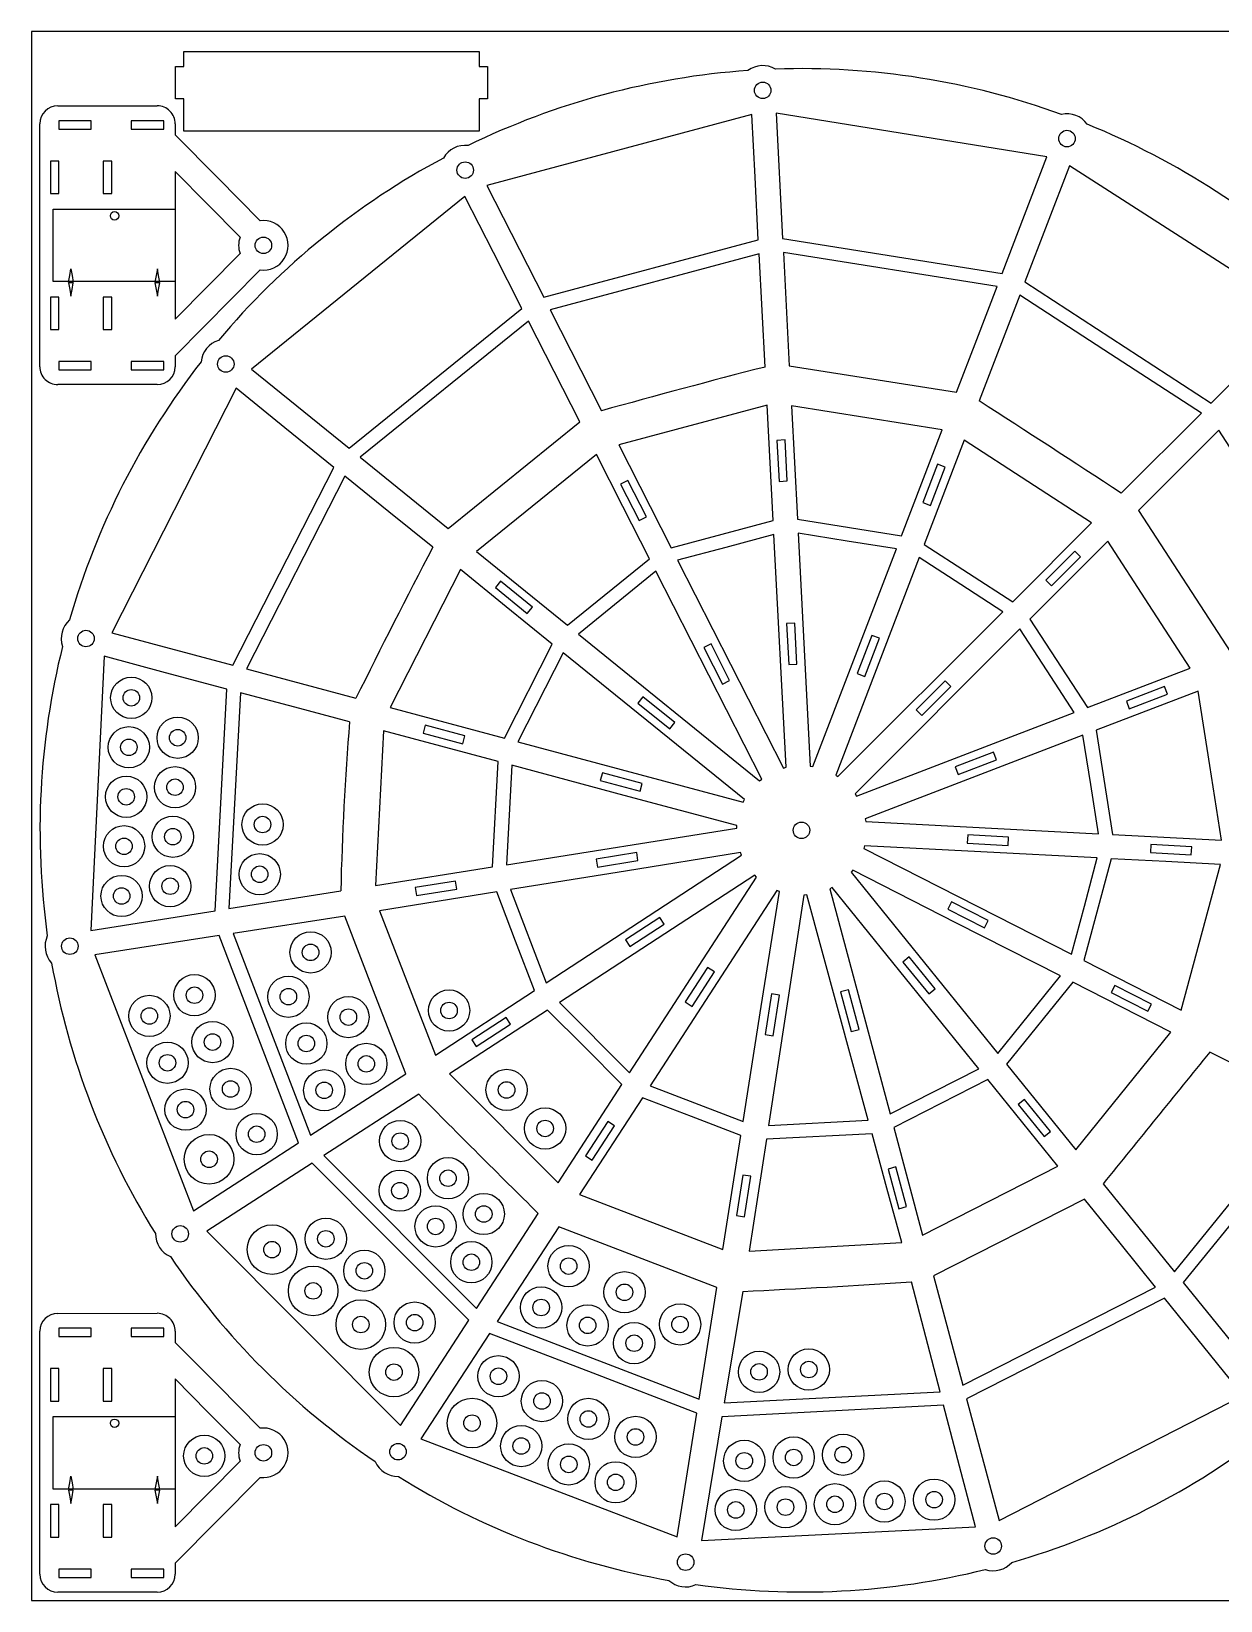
# Model space of a CAD drawing. Extents: x 0 to 1420, y 0 to 1140.
# Drawn here: x 0 to 864, y 0 to 1140 of the extents above; entities that cross this region are included whole.
import ezdxf

# ---------------------------------------------------------------- set-up
doc = ezdxf.new("R2010")
doc.units = 0
doc.header["$MEASUREMENT"] = 0
doc.layers.add('DEFAULT', color=1, linetype='Continuous')

msp = doc.modelspace()

# ---------------------------------------------------------------- linework, layer by layer
at = {"color": 5}
msp.add_lwpolyline([(0, 0), (1420, 0), (1420, 1140), (0, 1140)], close=True, dxfattribs=at)
at = {"layer": 'DEFAULT'}
for p, q in [((110.6758, 1125.413), (325.2827, 1125.413)), ((110.6758, 1114.47), (110.6758, 1125.413)), ((325.2827, 1125.413), (325.2827, 1114.47)), ((104.6758, 1090.937), (104.6758, 1114.47)), ((104.6758, 1114.47), (110.6758, 1114.47)), ((325.2827, 1114.47), (331.3459, 1114.47)), ((331.3459, 1114.47), (331.3459, 1090.937)), ((19.1941, 1085.85), (91.4703, 1085.881)), ((110.6758, 1090.937), (104.6758, 1090.937)), ((110.6758, 1067.622), (110.6758, 1090.937)), ((331.3459, 1090.937), (325.2827, 1090.937)), ((325.2827, 1090.937), (325.2827, 1067.622)), ((6.1777, 896.3745), (6.1777, 1072.859)), ((43.4595, 1075.119), (19.9122, 1075.119)), ((19.9122, 1075.119), (19.9122, 1068.99)), ((43.4595, 1068.99), (43.4595, 1075.119)), ((96.133, 1075.119), (72.5857, 1075.119)), ((72.5857, 1075.119), (72.5857, 1068.99)), ((96.133, 1068.99), (96.133, 1075.119)), ((104.498, 1072.829), (104.498, 1064.789)), ((523.4276, 1079.647), (330.876, 1028.096)), ((525.8289, 1034.076), (523.4276, 1079.647)), ((737.9294, 1048.76), (541.1472, 1080.547)), ((541.1472, 1080.547), (545.9117, 989.5546)), ((19.9122, 1068.99), (43.4595, 1068.99)), ((72.5857, 1068.99), (96.133, 1068.99)), ((104.498, 1064.789), (135.3708, 1033.599)), ((325.2827, 1067.622), (110.6758, 1067.622)), ((20.0199, 1045.714), (13.8911, 1045.714)), ((13.8911, 1045.714), (13.8911, 1022.166)), ((20.0199, 1022.166), (20.0199, 1045.714)), ((58.4095, 1045.714), (52.2802, 1045.714)), ((52.2802, 1045.714), (52.2802, 1022.166)), ((58.4095, 1022.166), (58.4095, 1045.714)), ((128.051, 1014.411), (104.4665, 1038.244)), ((104.4665, 1038.244), (104.4665, 930.8958)), ((721.6909, 1006.466), (737.9294, 1048.76)), ((754.3972, 1042.447), (721.9662, 957.9542)), ((838.1974, 988.4937), (754.3972, 1042.447)), ((135.3708, 1033.598), (166.2437, 1002.408)), ((330.876, 1028.096), (372.2507, 946.8251)), ((528.2302, 988.5038), (525.8288, 1034.075)), ((13.8911, 1022.166), (20.0199, 1022.166)), ((52.2802, 1022.166), (58.4095, 1022.166)), ((314.9928, 1020.015), (159.9539, 894.7291)), ((335.74, 979.3389), (314.9928, 1020.015)), ((151.6354, 990.5789), (128.051, 1014.411)), ((705.4523, 964.1722), (721.6909, 1006.466)), ((372.2507, 946.8251), (528.2302, 988.5038)), ((545.9117, 989.5546), (705.4523, 964.1722)), ((921.9976, 934.5405), (838.1974, 988.4937)), ((104.4665, 930.8958), (151.6315, 978.5585)), ((356.4872, 938.6626), (335.74, 979.3389)), ((528.768, 978.2966), (376.8892, 937.7137)), ((530.9317, 937.2352), (528.768, 978.2966)), ((701.7885, 954.6293), (546.4464, 979.3436)), ((546.4464, 979.3436), (550.7528, 897.0984)), ((166.2463, 966.7178), (104.498, 904.3219)), ((721.9662, 957.9542), (857.369, 869.8889)), ((20.0199, 946.8867), (13.8911, 946.8867)), ((13.8911, 946.8867), (13.8911, 923.3391)), ((20.0199, 923.3391), (20.0199, 946.8867)), ((58.4095, 946.8867), (52.2802, 946.8867)), ((52.2802, 946.8867), (52.2802, 923.3391)), ((58.4095, 923.3391), (58.4095, 946.8867)), ((687.046, 916.2321), (701.7885, 954.6293)), ((718.3021, 948.4083), (688.7849, 871.507)), ((784.2224, 905.5341), (718.3021, 948.4083)), ((230.9662, 837.1618), (356.4872, 938.6626)), ((376.8892, 937.7137), (414.2429, 864.3417)), ((533.0954, 896.1739), (530.9317, 937.2352)), ((361.1312, 929.5573), (238.908, 830.7233)), ((379.8096, 892.9371), (361.1312, 929.5573)), ((857.369, 869.8889), (921.9976, 934.5405)), ((13.8911, 923.3391), (20.0199, 923.3391)), ((52.2802, 923.3391), (58.4095, 923.3391)), ((672.3036, 877.8348), (687.046, 916.2321)), ((104.498, 904.3219), (104.498, 896.3743)), ((850.1426, 862.66), (784.2224, 905.5341)), ((43.4595, 900.1359), (19.9122, 900.1359)), ((19.9122, 900.1359), (19.9122, 894.0069)), ((19.9122, 894.0069), (43.4595, 894.0069)), ((43.4595, 894.0069), (43.4595, 900.1359)), ((96.133, 900.1359), (72.5857, 900.1359)), ((72.5857, 900.1359), (72.5857, 894.0069)), ((72.5857, 894.0069), (96.133, 894.0069)), ((96.133, 894.0069), (96.133, 900.1359)), ((159.9539, 894.7291), (230.9662, 837.1618)), ((398.488, 856.317), (379.8096, 892.9371)), ((550.7528, 897.0984), (672.3036, 877.8348)), ((91.4759, 883.3524), (19.1997, 883.3524)), ((148.7101, 880.8376), (58.477, 703.0972)), ((184.2857, 852.052), (148.7101, 880.8376)), ((534.5699, 868.4299), (426.8553, 839.5676)), ((536.7637, 826.5693), (534.5699, 868.4299)), ((607.0565, 859.2458), (552.2806, 867.9213)), ((552.2806, 867.9213), (556.592, 785.6512)), ((302.8241, 778.9088), (398.488, 856.317)), ((661.8325, 850.5705), (607.0565, 859.2459)), ((791.9871, 804.4836), (850.1426, 862.66)), ((219.8612, 823.2665), (184.2857, 852.052)), ((632.3024, 773.6422), (661.8325, 850.5705)), ((862.7403, 850.2186), (804.4834, 791.9872)), ((905.5196, 784.244), (862.7403, 850.2186)), ((410.5527, 832.6633), (323.4867, 762.1583)), ((429.8667, 794.7576), (410.5527, 832.6633)), ((426.8553, 839.5676), (464.9078, 764.8852)), ((547.6788, 843.1609), (541.7995, 842.8519)), ((541.7995, 842.8519), (543.3593, 813.0953)), ((549.2374, 813.4026), (547.6788, 843.1609)), ((677.8279, 842.9608), (648.796, 767.3304)), ((724.1005, 812.9113), (677.8279, 842.9608)), ((146.4739, 679.4824), (219.8612, 823.2665)), ((238.908, 830.7233), (302.8241, 778.9088)), ((538.9576, 784.7087), (536.7637, 826.5693)), ((658.5149, 825.5217), (647.8367, 797.7047)), ((653.3328, 795.5952), (664.011, 823.4135)), ((664.011, 823.4135), (658.5149, 825.5217)), ((227.807, 816.8372), (156.3485, 676.8323)), ((259.7124, 791.0214), (227.807, 816.8372)), ((433.3661, 813.7928), (428.1213, 811.1213)), ((428.1213, 811.1213), (441.6485, 784.5709)), ((446.8947, 787.243), (433.3661, 813.7929)), ((543.3593, 813.0953), (549.2374, 813.4026)), ((770.3731, 782.8618), (724.1005, 812.9113)), ((291.6177, 765.2056), (259.7124, 791.0215)), ((449.1806, 756.8519), (429.8667, 794.7577)), ((441.6485, 784.5709), (446.8947, 787.243)), ((647.8367, 797.7047), (653.3328, 795.5952)), ((804.4834, 791.9872), (871.5067, 688.7843)), ((464.9078, 764.8852), (538.9576, 784.7087)), ((556.592, 785.6512), (632.3024, 773.6422)), ((592.8829, 769.7698), (557.1271, 775.4413)), ((557.1271, 775.4413), (565.9917, 606.2895)), ((713.0765, 725.5654), (770.3731, 782.8618)), ((504.521, 765.1378), (469.5494, 755.7757)), ((539.4926, 774.4999), (504.521, 765.1378)), ((548.3567, 605.3649), (539.4926, 774.4999)), ((567.9428, 605.9805), (628.6388, 764.0983)), ((628.6388, 764.0983), (592.8829, 769.7698)), ((648.796, 767.3304), (713.0765, 725.5654)), ((782.1025, 769.6161), (725.5768, 713.0903)), ((812.0308, 723.5306), (782.1025, 769.6161)), ((323.4867, 762.1583), (389.5963, 708.6238)), ((389.5963, 708.6238), (449.1806, 756.8519)), ((469.5494, 755.7757), (546.4479, 604.8535)), ((645.1321, 757.7852), (584.4303, 599.6517)), ((675.4899, 738.0608), (645.1321, 757.7852)), ((758.1862, 762.3586), (737.1163, 741.2891)), ((741.2798, 737.1255), (762.3494, 758.1951)), ((762.3494, 758.1951), (758.1861, 762.3586)), ((311.7137, 748.9678), (260.6919, 648.8307)), ((345.1049, 721.928), (311.7137, 748.9678)), ((453.8218, 747.7435), (397.5419, 702.1901)), ((492.2681, 672.2885), (453.8218, 747.7435)), ((737.1163, 741.2891), (741.2798, 737.1255)), ((340.8944, 740.48), (337.1898, 735.906)), ((337.1898, 735.906), (360.347, 717.1529)), ((364.0504, 721.7287), (340.8944, 740.48)), ((705.8478, 718.3364), (675.4899, 738.0609)), ((378.4963, 694.8882), (345.105, 721.9279)), ((360.347, 717.1529), (364.0504, 721.7287)), ((586.0869, 598.5759), (705.8478, 718.3364)), ((841.959, 677.4449), (812.0308, 723.5305)), ((554.6602, 710.122), (548.7831, 709.8119)), ((548.7831, 709.8119), (550.3427, 680.0567)), ((556.22, 680.3646), (554.6602, 710.122)), ((725.5768, 713.0903), (767.3126, 648.791)), ((58.477, 703.0972), (146.4739, 679.4824)), ((397.5419, 702.1901), (529.1779, 595.5932)), ((718.3475, 705.8608), (598.575, 586.0881)), ((610.8029, 701.23), (600.1258, 673.4125)), ((605.6208, 671.3034), (616.298, 699.1194)), ((616.298, 699.1194), (610.8029, 701.23)), ((738.058, 675.494), (718.3475, 705.8608)), ((52.8681, 686.0059), (43.1399, 486.9104)), ((97.4265, 674.1077), (52.8681, 686.0059)), ((343.6792, 626.5944), (378.4963, 694.8882)), ((386.4409, 688.4548), (353.5547, 623.9484)), ((452.2524, 635.1618), (386.4409, 688.4548)), ((493.8527, 695.0925), (488.6081, 692.4225)), ((488.6081, 692.4225), (502.1477, 665.8499)), ((507.3915, 668.522), (493.8528, 695.0926)), ((141.9849, 662.2095), (97.4265, 674.1077)), ((156.3485, 676.8323), (235.8271, 655.5035)), ((550.3427, 680.0567), (556.22, 680.3646)), ((600.1258, 673.4125), (605.6208, 671.3034)), ((757.7686, 645.1273), (738.058, 675.494)), ((767.3126, 648.791), (841.959, 677.4449)), ((133.4313, 501.1364), (141.9849, 662.2095)), ((530.7144, 596.8333), (492.2681, 672.2884)), ((502.1477, 665.8499), (507.3915, 668.522)), ((663.9819, 668.1578), (642.9122, 647.0881)), ((647.0756, 642.9246), (668.1453, 663.9943)), ((668.1453, 663.9943), (663.9819, 668.1578)), ((823.488, 664.0553), (795.6707, 653.3764)), ((825.5978, 658.56), (823.488, 664.0553)), ((151.8589, 659.5728), (143.53, 502.7275)), ((191.5479, 648.9749), (151.8589, 659.5728)), ((444.427, 656.6362), (440.722, 652.0652)), ((440.722, 652.0652), (463.8629, 633.2953)), ((467.5696, 637.8651), (444.427, 656.6362)), ((847.7399, 660.748), (773.658, 632.3107)), ((795.6707, 653.3764), (797.7781, 647.8814)), ((797.7781, 647.8814), (825.5978, 658.56)), ((856.3171, 606.5942), (847.7399, 660.748)), ((231.237, 638.3769), (191.548, 648.9749)), ((260.6919, 648.8307), (343.6792, 626.5944)), ((599.6506, 584.4317), (757.7686, 645.1273)), ((642.9122, 647.0881), (647.0756, 642.9246)), ((255.8316, 631.8499), (249.9429, 519.4935)), ((297.4786, 620.6906), (255.8316, 631.8499)), ((286.2292, 635.8871), (284.705, 630.2008)), ((284.705, 630.2008), (313.4885, 622.4894)), ((315.0128, 628.1759), (286.2292, 635.8871)), ((313.4885, 622.4894), (315.0128, 628.1759)), ((518.064, 581.8688), (452.2525, 635.1619)), ((463.8629, 633.2953), (467.5696, 637.8652)), ((764.1132, 628.6465), (605.9796, 567.9449)), ((769.7684, 592.8879), (764.1132, 628.6465)), ((773.658, 632.3107), (785.6326, 556.5944)), ((339.1255, 609.5314), (297.4785, 620.6906)), ((353.5547, 623.9484), (517.1671, 580.1086)), ((699.1124, 616.3163), (671.3134, 605.6445)), ((701.2229, 610.8214), (699.1124, 616.3163)), ((335.0962, 532.9807), (339.1255, 609.5314)), ((349.0001, 606.8857), (345.1943, 534.5801)), ((430.7982, 584.968), (349.0001, 606.8857)), ((546.4479, 604.8535), (548.3567, 605.3649)), ((565.9917, 606.2895), (567.9428, 605.9805)), ((671.3134, 605.6445), (673.4259, 600.1443)), ((673.4259, 600.1443), (701.2229, 610.8214)), ((864.8943, 552.4404), (856.3171, 606.5942)), ((414.9131, 601.4056), (413.3891, 595.7193)), ((413.3891, 595.7193), (442.3726, 587.9536)), ((443.8968, 593.6404), (414.9131, 601.4056)), ((442.3726, 587.9536), (443.8968, 593.6404)), ((529.1779, 595.5932), (530.7144, 596.8333)), ((584.4303, 599.6517), (586.0869, 598.5759)), ((775.4238, 557.1293), (769.7685, 592.888)), ((512.5962, 563.0505), (430.7982, 584.9681)), ((517.1671, 580.1086), (518.064, 581.8688)), ((598.575, 586.0881), (599.6506, 584.4317)), ((345.1943, 534.5801), (512.4928, 561.0778)), ((512.4928, 561.0778), (512.5962, 563.0505)), ((605.9796, 567.9449), (606.2888, 565.9935)), ((606.2888, 565.9935), (775.4238, 557.1293)), ((605.3647, 548.3578), (604.8533, 546.4492)), ((774.5165, 539.4929), (605.3647, 548.3578)), ((680.3615, 556.2236), (680.0472, 550.2316)), ((680.0472, 550.2316), (709.7817, 548.6734)), ((710.1122, 554.5499), (680.3615, 556.2236)), ((709.7817, 548.6734), (710.1122, 554.5499)), ((785.6326, 556.5944), (864.8943, 552.4404)), ((813.4034, 549.2499), (813.0951, 543.371)), ((843.16, 547.6893), (813.4034, 549.2499)), ((842.8507, 541.8116), (843.16, 547.6893)), ((374.1575, 448.8818), (516.0205, 541.6512)), ((439.8278, 543.5504), (410.4205, 538.7474)), ((410.4205, 538.7474), (411.3698, 532.9376)), ((411.3698, 532.9376), (440.7773, 537.74)), ((515.3066, 543.4932), (431.7656, 529.9891)), ((440.7773, 537.74), (439.8278, 543.5504)), ((516.0205, 541.6512), (515.3066, 543.4932)), ((604.8533, 546.4492), (755.7606, 469.558)), ((784.7263, 538.9579), (764.8691, 464.917)), ((765.1385, 504.5254), (774.5165, 539.4929)), ((824.3481, 536.8814), (784.7263, 538.9579)), ((813.0951, 543.371), (842.8507, 541.8116)), ((863.97, 534.8049), (824.3481, 536.8813)), ((249.9429, 519.4935), (335.0962, 532.9807)), ((431.7656, 529.9892), (348.2246, 516.4851)), ((434.7254, 383.5253), (526.9792, 525.5836)), ((525.5846, 526.9764), (454.6397, 480.7778)), ((526.9792, 525.5836), (525.5846, 526.9764)), ((596.836, 530.7139), (595.5926, 529.1785)), ((595.5926, 529.1785), (702.1788, 397.5555)), ((672.2971, 492.2646), (596.836, 530.7139)), ((835.5884, 428.8837), (863.97, 534.8049)), ((143.53, 502.7275), (224.7926, 515.531)), ((338.1395, 514.8547), (252.8904, 501.0746)), ((308.2667, 522.7486), (278.8355, 518.0859)), ((278.8355, 518.0859), (279.7565, 512.2718)), ((279.7565, 512.2718), (309.189, 516.9333)), ((309.189, 516.9333), (308.2667, 522.7486)), ((351.8672, 479.0685), (338.1395, 514.8547)), ((348.2246, 516.4851), (374.1575, 448.8818)), ((541.7895, 515.9641), (449.5455, 373.9209)), ((530.3851, 431.6087), (543.6341, 515.2597)), ((543.6341, 515.2597), (541.7895, 515.9641)), ((581.868, 518.0646), (580.108, 517.1678)), ((580.108, 517.1678), (623.9448, 353.5724)), ((635.1671, 452.2469), (581.868, 518.0646)), ((561.2877, 512.5008), (535.6892, 345.2696)), ((563.3922, 512.6235), (561.2877, 512.5008)), ((585.7622, 430.8365), (563.3922, 512.6235)), ((668.6131, 507.5556), (665.8878, 502.2085)), ((665.8878, 502.2085), (692.4898, 488.7824)), ((695.1622, 494.0288), (668.6131, 507.5556)), ((755.7606, 469.558), (765.1385, 504.5255)), ((43.1399, 486.9104), (133.4313, 501.1364)), ((227.7182, 497.2005), (146.5892, 484.7143)), ((249.8884, 439.9422), (227.7182, 497.2005)), ((252.8904, 501.0746), (293.5444, 396.1657)), ((456.705, 496.2849), (431.7132, 480.0555)), ((434.9214, 475.1154), (459.913, 491.3447)), ((459.913, 491.3447), (456.705, 496.285)), ((747.7582, 453.8152), (672.2971, 492.2646)), ((692.4898, 488.7824), (695.1622, 494.0288)), ((136.4767, 483.1579), (45.9902, 469.2315)), ((165.3318, 407.8316), (136.4767, 483.1579)), ((146.5892, 484.7143), (202.7756, 338.0396)), ((365.5949, 443.2822), (351.8672, 479.0685)), ((454.6397, 480.7778), (383.6947, 434.5791)), ((431.7132, 480.0555), (434.9214, 475.1154)), ((45.9902, 469.2315), (117.7968, 283.2813)), ((637.9003, 467.5962), (633.3246, 463.892)), ((656.6508, 444.4362), (637.9003, 467.5962)), ((491.3391, 459.9154), (475.1112, 434.9227)), ((480.0633, 431.7073), (496.2918, 456.6978)), ((496.2918, 456.6978), (491.3391, 459.9154)), ((633.3246, 463.892), (652.0751, 440.7313)), ((764.8691, 464.917), (835.5884, 428.8837)), ((688.4662, 386.4294), (635.1671, 452.2469)), ((702.1788, 397.5555), (747.7582, 453.8152)), ((756.8676, 449.1738), (708.612, 389.6109)), ((792.4808, 431.028), (756.8676, 449.1738)), ((787.266, 446.913), (784.5934, 441.6694)), ((813.8151, 433.3862), (787.266, 446.913)), ((272.0587, 382.6839), (249.8884, 439.9422)), ((293.5444, 396.1657), (365.5949, 443.2822)), ((383.6947, 434.5791), (434.7254, 383.5253)), ((475.1112, 434.9227), (480.0633, 431.7073)), ((537.7893, 440.7703), (533.1272, 411.338)), ((543.6365, 439.843), (537.7893, 440.7703)), ((538.9756, 410.4113), (543.6365, 439.843)), ((593.6948, 443.7144), (587.9802, 442.1808)), ((587.9802, 442.1808), (595.6951, 413.4004)), ((601.4086, 414.9315), (593.6948, 443.7144)), ((652.0751, 440.7313), (656.6508, 444.4362)), ((784.5934, 441.6694), (811.1427, 428.1399)), ((811.1427, 428.1399), (813.8151, 433.3862)), ((375.1302, 429.002), (303.8499, 382.5848)), ((344.9745, 423.7239), (319.9824, 407.4943)), ((348.18, 418.7874), (344.9745, 423.7238)), ((402.1436, 401.9763), (375.1302, 429.002)), ((517.1362, 347.9576), (530.3851, 431.6087)), ((608.1322, 349.0496), (585.7622, 430.8366)), ((828.094, 412.8821), (792.4808, 431.028)), ((323.1889, 402.5573), (348.18, 418.7874)), ((533.1272, 411.338), (538.9756, 410.4113)), ((595.6951, 413.4004), (601.4086, 414.9315)), ((758.9304, 327.4729), (828.094, 412.8821)), ((194.1869, 332.5053), (165.3318, 407.8316)), ((319.9824, 407.4943), (323.1889, 402.5573)), ((429.157, 374.9507), (402.1436, 401.9763)), ((708.612, 389.6109), (758.9304, 327.4729)), ((893.0027, 379.8113), (856.3174, 398.5023)), ((202.7756, 338.0396), (272.0587, 382.6839)), ((303.8499, 382.5848), (382.8262, 303.6075)), ((623.9448, 353.5724), (688.4662, 386.4294)), ((694.9004, 378.4839), (626.5906, 343.6979)), ((720.3915, 347.0056), (694.9004, 378.4839)), ((281.6217, 367.8368), (212.6308, 323.3256)), ((382.8262, 303.6075), (429.157, 374.9507)), ((443.9777, 365.3473), (398.3177, 295.0371)), ((479.7573, 351.6034), (443.9777, 365.3473)), ((449.5455, 373.9209), (517.1362, 347.9576)), ((721.7365, 364.0591), (717.161, 360.3537)), ((717.161, 360.3537), (735.9143, 337.1973)), ((740.4886, 340.9011), (721.7365, 364.0591)), ((830.6144, 238.9481), (929.6879, 361.1203)), ((938.7985, 356.4784), (837.0471, 231.004)), ((418.7894, 348.1797), (402.5621, 323.1879)), ((407.497, 319.9824), (423.7266, 344.9722)), ((423.7266, 344.9722), (418.7894, 348.1797)), ((515.5368, 337.8596), (479.7573, 351.6034)), ((535.6892, 345.2696), (608.1322, 349.0496)), ((626.5906, 343.6979), (647.5634, 265.429)), ((745.8824, 315.5273), (720.3914, 347.0056)), ((117.7968, 283.2813), (194.1869, 332.5053)), ((502.425, 255.0742), (515.5368, 337.8596)), ((534.1441, 335.1753), (521.6942, 253.8418)), ((610.8325, 339.1768), (534.1441, 335.1753)), ((621.6302, 299.6995), (610.8325, 339.1768)), ((735.9143, 337.1973), (740.4886, 340.9011)), ((212.6308, 323.3256), (323.4894, 212.3131)), ((402.5621, 323.1879), (407.497, 319.9824)), ((204.036, 317.7805), (127.4718, 268.3831)), ((260.9769, 260.7605), (204.036, 317.7805)), ((516.9716, 309.1834), (512.3097, 279.7512)), ((522.7859, 308.2614), (516.9716, 309.1834)), ((518.1253, 278.8309), (522.7859, 308.2614)), ((628.1851, 315.0171), (622.4993, 313.4913)), ((622.4993, 313.4913), (630.2122, 284.7104)), ((635.8988, 286.2343), (628.1851, 315.0171)), ((647.5634, 265.429), (745.8824, 315.5273)), ((632.4279, 260.222), (621.6302, 299.6995)), ((778.8797, 302.8364), (830.6144, 238.9481)), ((398.3177, 295.0371), (502.425, 255.0742)), ((630.2122, 284.7104), (635.8988, 286.2343)), ((765.1467, 291.7126), (655.5055, 235.8284)), ((791.0398, 259.7235), (765.1467, 291.7126)), ((345.9048, 246.801), (368.3202, 281.289)), ((512.3097, 279.7512), (518.1253, 278.8309)), ((127.4718, 268.3831), (268.1386, 127.1511)), ((383.1596, 271.6533), (338.4377, 202.7403)), ((440.605, 249.5749), (383.1596, 271.6533)), ((317.9177, 203.7405), (260.9769, 260.7604)), ((521.6942, 253.8418), (632.4279, 260.222)), ((816.9329, 227.7343), (791.0398, 259.7235)), ((323.4894, 212.3131), (345.9048, 246.801)), ((498.0504, 227.4965), (440.605, 249.5749)), ((649.858, 191.6407), (639.4365, 231.4939)), ((655.5055, 235.8284), (676.802, 156.4566)), ((837.0471, 231.004), (894.3277, 160.267)), ((485.1699, 146.2983), (498.0504, 227.4965)), ((516.8528, 224.6219), (503.4413, 143.6769)), ((676.802, 156.4566), (816.9329, 227.7343)), ((823.3657, 219.7871), (679.4508, 146.5846)), ((851.9732, 184.4445), (823.3657, 219.7871)), ((19.1941, 208.6755), (91.4703, 208.7068)), ((6.1777, 19.1997), (6.1777, 195.684)), ((43.4595, 197.9448), (19.9122, 197.9448)), ((19.9122, 197.9448), (19.9122, 191.8158)), ((43.4595, 191.8158), (43.4595, 197.9448)), ((96.133, 197.9448), (72.5857, 197.9448)), ((72.5857, 197.9448), (72.5857, 191.8158)), ((96.133, 191.8158), (96.133, 197.9448)), ((104.498, 195.6545), (104.498, 187.6138)), ((268.1386, 127.1511), (317.9177, 203.7405)), ((332.8734, 194.1664), (283.0843, 117.4454)), ((408.2207, 165.1832), (332.8734, 194.1664)), ((338.4377, 202.7403), (485.1699, 146.2983)), ((19.9122, 191.8158), (43.4595, 191.8158)), ((72.5857, 191.8158), (96.133, 191.8158)), ((104.498, 187.6138), (135.3708, 156.4238)), ((660.2794, 151.7873), (649.8579, 191.6406)), ((880.5807, 149.102), (851.9732, 184.4445)), ((20.0199, 168.5392), (13.8911, 168.5392)), ((13.8911, 168.5392), (13.8911, 144.9917)), ((20.0199, 144.9917), (20.0199, 168.5392)), ((58.4095, 168.5392), (52.2802, 168.5392)), ((52.2802, 168.5392), (52.2802, 144.9917)), ((58.4095, 144.9917), (58.4095, 168.5392)), ((128.051, 137.2369), (104.4665, 161.0695)), ((104.4665, 161.0695), (104.4665, 53.7213)), ((483.568, 136.2001), (408.2207, 165.1832)), ((135.3708, 156.4238), (166.2437, 125.2337)), ((503.4413, 143.6769), (660.2794, 151.7873)), ((703.148, 58.2653), (880.5807, 149.102)), ((13.8911, 144.9917), (20.0199, 144.9917)), ((52.2802, 144.9917), (58.4095, 144.9917)), ((151.6354, 113.4043), (128.051, 137.2369)), ((662.8629, 141.9076), (501.7679, 133.577)), ((674.4018, 97.7811), (662.8629, 141.9076)), ((679.4508, 146.5846), (703.148, 58.2653)), ((469.3205, 46.3841), (483.568, 136.2001)), ((501.7679, 133.577), (486.8611, 43.6068)), ((283.0843, 117.4454), (469.3205, 46.3841)), ((104.4665, 53.7213), (151.6315, 101.384)), ((685.9407, 53.6547), (674.4019, 97.7811)), ((166.2463, 89.5432), (104.498, 27.1473)), ((20.0199, 69.7122), (13.8911, 69.7122)), ((13.8911, 69.7122), (13.8911, 46.1646)), ((20.0199, 46.1646), (20.0199, 69.7122)), ((58.4095, 69.7122), (52.2802, 69.7122)), ((52.2802, 69.7122), (52.2802, 46.1646)), ((58.4095, 46.1646), (58.4095, 69.7122)), ((13.8911, 46.1646), (20.0199, 46.1646)), ((52.2802, 46.1646), (58.4095, 46.1646)), ((486.8611, 43.6068), (685.9407, 53.6547)), ((43.4595, 22.9614), (19.9122, 22.9614)), ((19.9122, 22.9614), (19.9122, 16.8324)), ((43.4595, 16.8324), (43.4595, 22.9614)), ((96.133, 22.9614), (72.5857, 22.9614)), ((72.5857, 22.9614), (72.5857, 16.8324)), ((96.133, 16.8324), (96.133, 22.9614)), ((104.498, 27.1473), (104.498, 19.1997)), ((19.9122, 16.8324), (43.4595, 16.8324)), ((72.5857, 16.8324), (96.133, 16.8324)), ((91.4759, 6.1777), (19.1997, 6.1777))]:
    msp.add_line(p, q, dxfattribs=at)
at = {"layer": 'DEFAULT', "color": 5}
for p, q in [((15.7547, 958.1926), (15.7547, 1010.934)), ((15.7547, 1010.934), (104.4665, 1010.934)), ((104.4665, 958.1926), (15.7547, 958.1926)), ((26.9859, 957.8104), (27.854, 962.675)), ((27.5737, 957.8104), (26.9859, 957.8104)), ((27.7122, 957.8104), (27.5737, 957.3822)), ((27.7122, 957.3821), (27.5737, 957.8104)), ((30.4557, 957.8104), (27.7122, 957.8104)), ((27.854, 962.675), (28.7222, 967.5399)), ((28.7222, 967.5399), (29.5904, 962.675)), ((29.5904, 962.675), (30.4585, 957.8107)), ((30.4585, 957.8107), (30.4557, 957.8104)), ((90.6662, 962.675), (89.798, 957.8104)), ((89.798, 957.8104), (90.5243, 957.8104)), ((90.5243, 957.8104), (90.6662, 957.3821)), ((91.5344, 967.5399), (90.6662, 962.675)), ((90.6662, 957.8104), (93.2679, 957.8104)), ((90.8081, 957.3821), (90.6662, 957.8103)), ((92.4025, 962.675), (91.5344, 967.5399)), ((93.2707, 957.8107), (92.4025, 962.675)), ((93.2679, 957.8104), (93.2707, 957.8107)), ((27.5737, 957.3822), (26.9859, 957.3822)), ((26.9859, 957.3822), (27.854, 952.5176)), ((30.4557, 957.3821), (27.7122, 957.3821)), ((27.854, 952.5176), (28.7222, 947.6526)), ((28.7222, 947.6526), (29.5904, 952.5176)), ((29.5904, 952.5176), (30.4585, 957.382)), ((30.4585, 957.382), (30.4557, 957.3821)), ((90.6662, 957.3821), (89.798, 957.3821)), ((89.798, 957.3821), (90.6662, 952.5175)), ((90.6662, 952.5175), (91.5344, 947.6526)), ((93.2679, 957.3821), (90.8081, 957.3821)), ((91.5344, 947.6526), (92.4025, 952.5175)), ((92.4025, 952.5175), (93.2707, 957.3819)), ((93.2707, 957.3819), (93.2679, 957.3821)), ((15.7547, 81.018), (15.7547, 133.7593)), ((15.7547, 133.7593), (104.4665, 133.7593)), ((104.4665, 81.018), (15.7547, 81.018)), ((26.9859, 80.6359), (27.854, 85.5005)), ((27.5737, 80.6359), (26.9859, 80.6359)), ((27.5737, 80.2077), (26.9859, 80.2077)), ((26.9859, 80.2077), (27.854, 75.3431)), ((27.7122, 80.6359), (27.5737, 80.2077)), ((27.7122, 80.2077), (27.5737, 80.6359)), ((30.4557, 80.6359), (27.7122, 80.6359)), ((30.4557, 80.2077), (27.7122, 80.2077)), ((27.854, 85.5005), (28.7222, 90.3654)), ((28.7222, 90.3654), (29.5904, 85.5005)), ((29.5904, 85.5005), (30.4585, 80.6362)), ((29.5904, 75.3431), (30.4585, 80.2075)), ((30.4585, 80.6362), (30.4557, 80.6359)), ((30.4585, 80.2075), (30.4557, 80.2077)), ((90.6662, 85.5005), (89.798, 80.6359)), ((89.798, 80.6359), (90.5243, 80.6359)), ((90.6662, 80.2077), (89.798, 80.2077)), ((89.798, 80.2077), (90.6662, 75.3431)), ((90.5243, 80.6359), (90.6662, 80.2077)), ((91.5344, 90.3654), (90.6662, 85.5005)), ((90.6662, 80.6359), (93.2679, 80.6359)), ((90.8081, 80.2077), (90.6662, 80.6359)), ((93.2679, 80.2077), (90.8081, 80.2077)), ((92.4025, 85.5005), (91.5344, 90.3654)), ((93.2707, 80.6362), (92.4025, 85.5005)), ((92.4025, 75.3431), (93.2707, 80.2075)), ((93.2679, 80.6359), (93.2707, 80.6362)), ((93.2707, 80.2075), (93.2679, 80.2077)), ((27.854, 75.3431), (28.7222, 70.4782)), ((28.7222, 70.4782), (29.5904, 75.3431)), ((90.6662, 75.3431), (91.5344, 70.4782)), ((91.5344, 70.4782), (92.4025, 75.3431))]:
    msp.add_line(p, q, dxfattribs=at)
at = {"layer": 'DEFAULT'}
for centre, radius in [((531.4253, 1097.143), 6), ((752.5002, 1062.129), 6), ((315.2215, 1039.211), 6), ((168.6004, 984.5632), 6.0001), ((141.2724, 898.3499), 6), ((39.6554, 698.9153), 6.0001), ((72.6045, 655.8643), 15), ((72.6045, 655.8644), 6.0001), ((106.3061, 626.8433), 15), ((70.8455, 619.9116), 15), ((106.3061, 626.8434), 6), ((70.8455, 619.9116), 6.0001), ((104.3785, 590.9016), 15), ((68.9087, 583.9645), 15), ((104.3785, 590.9016), 6), ((68.9087, 583.9645), 6), ((167.9911, 563.803), 15), ((67.3274, 548), 15), ((102.8032, 554.9454), 15), ((102.8032, 554.9454), 6), ((167.9911, 563.803), 6), ((559.5972, 559.5978), 6), ((67.3274, 548.0001), 6), ((165.9016, 527.6861), 15), ((65.5684, 511.8765), 15), ((100.8452, 519.0004), 15), ((100.8452, 519.0004), 6), ((165.9016, 527.6861), 6), ((65.5684, 511.8765), 6), ((27.9411, 475.3914), 6), ((202.8823, 470.9157), 15), ((202.8823, 470.9156), 6), ((118.5236, 439.8), 15), ((118.5236, 439.8), 6), ((186.7599, 438.7301), 15), ((186.7599, 438.7301), 6), ((85.7516, 424.7375), 15), ((230.3582, 423.9129), 15), ((303.5111, 428.7023), 15), ((303.5111, 428.7022), 6), ((85.7516, 424.7375), 6), ((230.3582, 423.9129), 6), ((131.6513, 405.7587), 15), ((131.6513, 405.7587), 6), ((199.7843, 404.731), 15), ((199.7843, 404.731), 6.0001), ((98.8811, 390.7334), 15), ((243.3828, 389.9114), 15), ((98.8811, 390.7333), 6), ((243.3828, 389.9114), 6), ((144.7691, 371.6935), 15), ((144.7691, 371.6935), 6.0001), ((212.8085, 370.7314), 15), ((212.8086, 370.7314), 6.0001), ((345.304, 370.9931), 15), ((345.304, 370.993), 6), ((112.0105, 356.7071), 15), ((112.0105, 356.707), 6), ((163.6987, 338.8394), 15), ((373.3036, 342.993), 15), ((163.6987, 338.8394), 6.0001), ((268.0001, 333.8275), 15), ((373.3037, 342.993), 6), ((129.1307, 320.6385), 18.0001), ((268.0001, 333.8274), 6), ((129.1307, 320.6385), 6.0001), ((302.7491, 306.8562), 15), ((267.7699, 297.8289), 15), ((302.7491, 306.8562), 6), ((267.7699, 297.8289), 6), ((293.7338, 271.8291), 15), ((328.7131, 280.857), 15), ((328.7131, 280.857), 6), ((214.0002, 262.8783), 15), ((293.7338, 271.829), 6), ((108.155, 266.4274), 6), ((174.8496, 255.0002), 18), ((214.0002, 262.8783), 6), ((174.8496, 255.0002), 6.0001), ((241.9506, 239.6277), 15), ((319.6978, 245.8289), 15), ((319.6978, 245.8289), 6), ((390.3972, 243.0008), 15), ((204.7296, 225.0006), 18), ((241.9506, 239.6277), 6), ((390.3972, 243.0008), 6), ((204.7296, 225.0006), 6), ((430.9828, 224.0008), 15), ((430.9828, 224.0008), 6), ((239.3747, 200.5381), 18), ((278.5194, 201.9702), 15), ((370.4082, 212.9424), 15), ((370.4083, 212.9424), 6), ((239.3747, 200.5381), 6), ((278.5195, 201.9701), 6), ((404.2044, 199.9403), 15), ((404.2044, 199.9403), 6), ((471.3442, 200.636), 15), ((471.3442, 200.636), 6), ((438.0002, 187.0008), 15), ((263.4933, 165.9923), 18), ((438.0002, 187.0008), 6), ((564.9013, 167.8822), 15), ((263.4934, 165.9923), 6), ((339.3917, 163.0006), 15), ((528.7697, 166.1898), 15), ((528.7697, 166.1898), 6), ((564.9013, 167.8822), 6), ((339.3917, 163.0006), 6), ((371.0002, 144.9769), 15), ((371.0002, 144.9769), 6), ((320.212, 128.9641), 18), ((404.7417, 131.9876), 15), ((404.7417, 131.9876), 6.0001), ((320.212, 128.9641), 6), ((355.9637, 112.2847), 15), ((439.0002, 118.9125), 15), ((125.6442, 105.141), 15), ((266.4273, 108.1554), 6), ((355.9637, 112.2847), 6.0001), ((439.0002, 118.9125), 6), ((518.0001, 101.5429), 15), ((553.9132, 104.0007), 15), ((589.8579, 106.0009), 15), ((125.6442, 105.141), 5.9999), ((168.6004, 107.3886), 6.0001), ((390.4861, 98.9412), 15.0001), ((390.4861, 98.9412), 6.0001), ((518.0001, 101.5429), 6), ((553.9131, 104.0007), 6.0001), ((589.8578, 106.0009), 6.0001), ((424.5562, 85.9407), 15), ((424.5562, 85.9407), 6), ((511.8576, 65.8934), 15), ((547.9735, 67.8951), 15), ((583.912, 70.0009), 15.0001), ((619.8565, 72.0009), 15), ((655.9786, 73.3466), 15), ((511.8576, 65.8934), 6), ((547.9735, 67.8951), 6), ((583.912, 70.0009), 6.0001), ((619.8564, 72.0009), 6.0001), ((655.9786, 73.3466), 6), ((698.9153, 39.6565), 6), ((475.3913, 27.9418), 6)]:
    msp.add_circle(centre, radius, dxfattribs=at)
at = {"layer": 'DEFAULT', "color": 5}
for centre in [(60.4634, 1006.016), (60.4634, 128.8416)]:
    msp.add_circle(centre, 3.0459, dxfattribs=at)
at = {"layer": 'DEFAULT'}
for centre, radius, start, end in [((559.5974, 559.5979), 553.3432, 94.0350575, 115.96501), ((531.4254, 1097.143), 18, 59.2686104, 126.7310256), ((559.5974, 559.5979), 553.3431, 70.0350474, 91.9650118), ((19.1998, 1072.828), 13.0221, 90.0250841, 179.8651892), ((91.4759, 1072.859), 13.0221, 359.8673376, 90.0246393), ((752.5004, 1062.129), 18, 35.2689436, 102.7308112), ((559.5974, 559.598), 553.3431, 46.0350446, 67.9650036), ((315.2216, 1039.212), 18, 83.2688366, 150.7309069), ((559.5973, 559.5979), 553.3432, 118.0350434, 139.9650118), ((168.6004, 984.5632), 18, 262.4851059, 97.5232072), ((168.6004, 984.5631), 18, 160.4754323, 199.4867199), ((141.2725, 898.3502), 18, 107.2688393, 174.7312426), ((19.1997, 896.3743), 13.022, 179.9994629, 270), ((559.5973, 559.5979), 553.3432, 142.0350543, 163.9650159), ((91.4759, 896.3743), 13.0221, 270, 0), ((1898.126, -4438.277), 5506.3303, 104.3534048, 105.6337321), ((-9915.255, -15569.51), 19564.0704, 56.81862969, 57.17901562), ((5289.134, -1845.393), 5638.2967, 152.4183725, 153.6690589), ((39.6556, 698.9155), 17.9999, 131.2688543, 198.7311082), ((559.5973, 559.5978), 553.3432, 166.03505, 187.9650138), ((2410.88, 462.4429), 2186.7321, 175.3852682, 178.6088725), ((27.9413, 475.3916), 18, 155.2690706, 222.7313109), ((559.5973, 559.5978), 553.3432, 190.0350501, 211.9650113), ((44328.46, -34869.59), 55979.1532, 140.94826205, 141.07423645), ((7391.084, 7402.981), 10001.8859, 224.69896136, 225.40072769), ((108.1552, 266.4276), 18, 179.2688026, 246.7312337), ((559.5973, 559.5978), 553.3432, 214.035055, 235.9650116), ((111.3382, 8555.19), 8340.4324, 272.78683912, 273.6302744), ((19.1998, 195.6534), 13.0221, 90.0250841, 179.8653907), ((91.4759, 195.6847), 13.0221, 359.8670691, 90.0246393), ((168.6004, 107.3886), 18, 262.4851059, 97.523204), ((559.5973, 559.5978), 553.3432, 286.0350502, 307.965004), ((168.6004, 107.3886), 18, 160.4757528, 199.4867886), ((266.4275, 108.1554), 18, 203.2690532, 270.7311977), ((559.5973, 559.5978), 553.3432, 238.0350483, 259.9650016), ((698.9154, 39.6563), 18.0001, 251.2691772, 318.7312739), ((19.1997, 19.1997), 13.022, 180, 270), ((91.4759, 19.1997), 13.0221, 270, 0), ((475.3915, 27.9418), 18, 227.2689013, 294.7310633), ((559.5973, 559.5978), 553.3432, 262.0350473, 283.9650074)]:
    msp.add_arc(centre, radius, start, end, dxfattribs=at)

doc.saveas('drawing.dxf')
